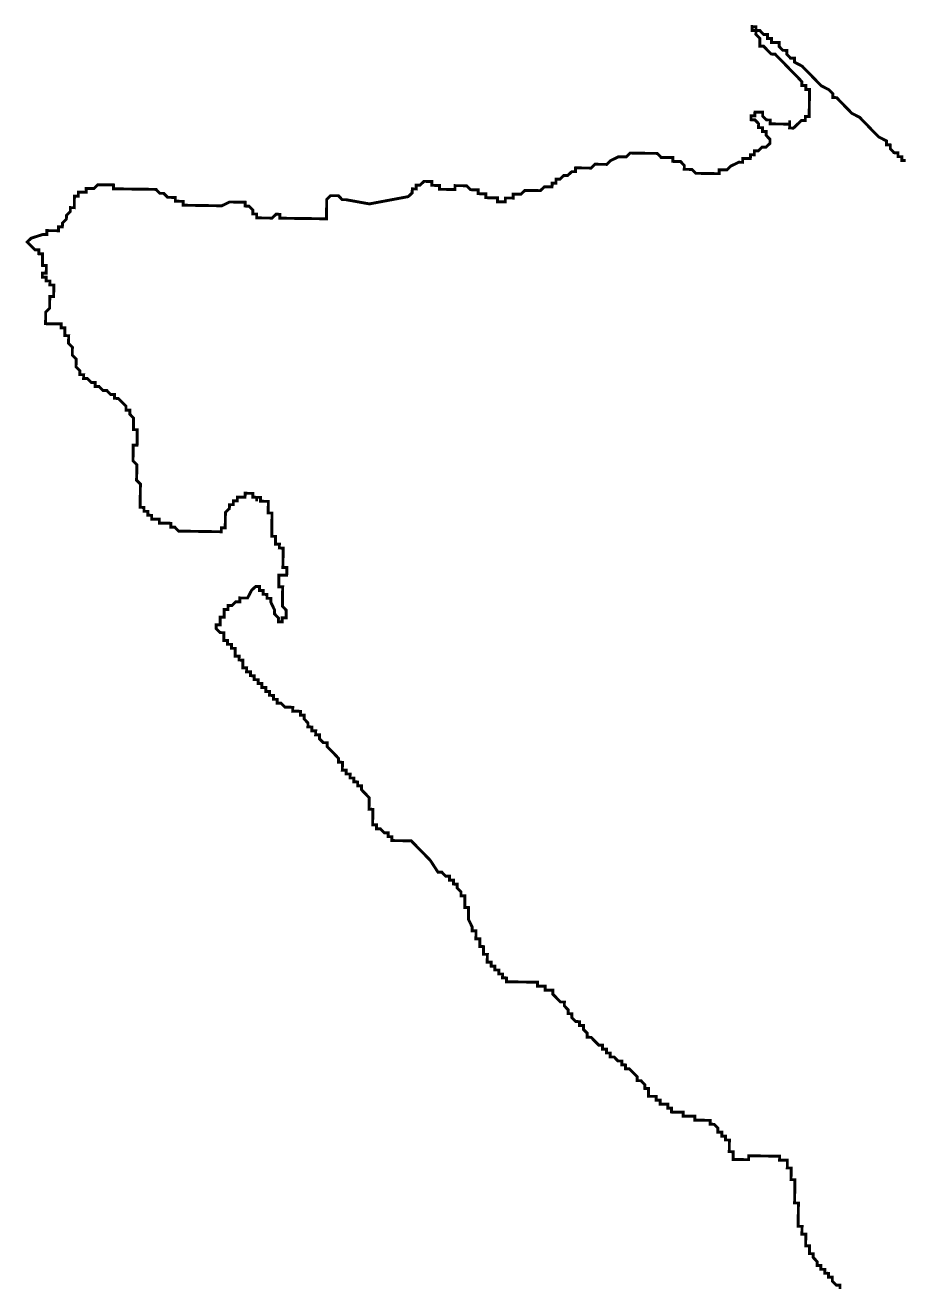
# Model space of a CAD drawing. Header units: metres. Extents: x 257673 to 289848, y 2129691 to 2228029.
# Drawn here: x 270130 to 271031, y 2165404 to 2166698 of the extents above; entities that cross this region are included whole.
import ezdxf

# ---------------------------------------------------------------- set-up
doc = ezdxf.new("R2010")
doc.units = ezdxf.units.M
doc.header["$MEASUREMENT"] = 0
doc.layers.add('HAZARDS LINE', color=1, linetype='Continuous')

msp = doc.modelspace()

# ---------------------------------------------------------------- linework, layer by layer
at = {"layer": 'HAZARDS LINE', "lineweight": 18}
msp.add_lwpolyline([(270966.6, 2165398.9, 2.98, 2.98, 0), (270966.6, 2165402.9, 2.98, 2.98, 0), (270962.6, 2165402.9, 2.98, 2.98, 0), (270958.7, 2165407, 2.98, 2.98, 0), (270958.7, 2165411, 2.98, 2.98, 0), (270954.8, 2165411, 2.98, 2.98, 0), (270954.8, 2165415, 2.98, 2.98, 0), (270950.8, 2165415.1, 2.98, 2.98, 0), (270950.9, 2165419, 2.98, 2.98, 0), (270946.9, 2165419.1, 2.98, 2.98, 0), (270946.9, 2165423.1, 2.98, 2.98, 0), (270943, 2165423.1, 2.98, 2.98, 0), (270943, 2165427.1, 2.98, 2.98, 0), (270939.1, 2165431.2, 2.98, 2.98, 0), (270939.1, 2165435.2, 2.98, 2.98, 0), (270935.1, 2165435.2, 2.98, 2.98, 0), (270935.2, 2165439.2, 2.98, 2.98, 0), (270935.3, 2165443.2, 2.98, 2.98, 0), (270931.3, 2165443.2, 2.98, 2.98, 0), (270931.3, 2165447.2, 2.98, 2.98, 0), (270931.4, 2165451.2, 2.98, 2.98, 0), (270931.4, 2165455.2, 2.98, 2.98, 0), (270927.4, 2165455.3, 2.98, 2.98, 0), (270927.5, 2165459.2, 2.98, 2.98, 0), (270927.6, 2165463.2, 2.98, 2.98, 0), (270923.6, 2165463.3, 2.98, 2.98, 0), (270923.6, 2165467.3, 2.98, 2.98, 0), (270923.7, 2165471.3, 2.98, 2.98, 0), (270923.7, 2165475.2, 2.98, 2.98, 0), (270923.8, 2165479.2, 2.98, 2.98, 0), (270923.8, 2165483.2, 2.98, 2.98, 0), (270923.9, 2165487.2, 2.98, 2.98, 0), (270919.9, 2165487.3, 2.98, 2.98, 0), (270920, 2165491.2, 2.98, 2.98, 0), (270920, 2165495.2, 2.98, 2.98, 0), (270920.1, 2165499.2, 2.98, 2.98, 0), (270920.1, 2165503.2, 2.98, 2.98, 0), (270920.2, 2165507.2, 2.98, 2.98, 0), (270920.2, 2165511.2, 2.98, 2.98, 0), (270916.2, 2165511.2, 2.98, 2.98, 0), (270916.3, 2165515.2, 2.98, 2.98, 0), (270916.3, 2165519.2, 2.98, 2.98, 0), (270916.4, 2165523.2, 2.98, 2.98, 0), (270912.4, 2165523.2, 2.98, 2.98, 0), (270912.5, 2165527.2, 2.98, 2.98, 0), (270912.5, 2165531.2, 2.98, 2.98, 0), (270908.5, 2165531.3, 2.98, 2.98, 0), (270904.5, 2165531.3, 2.98, 2.98, 0), (270904.6, 2165535.3, 2.98, 2.98, 0), (270900.6, 2165535.4, 2.98, 2.98, 0), (270896.6, 2165535.4, 2.98, 2.98, 0), (270892.6, 2165535.5, 2.98, 2.98, 0), (270888.7, 2165535.5, 2.98, 2.98, 0), (270884.7, 2165535.6, 2.98, 2.98, 0), (270880.7, 2165535.6, 2.98, 2.98, 0), (270876.7, 2165535.7, 2.98, 2.98, 0), (270872.7, 2165535.7, 2.98, 2.98, 0), (270872.7, 2165531.8, 2.98, 2.98, 0), (270868.7, 2165531.8, 2.98, 2.98, 0), (270864.7, 2165531.9, 2.98, 2.98, 0), (270860.7, 2165531.9, 2.98, 2.98, 0), (270856.7, 2165532, 2.98, 2.98, 0), (270856.8, 2165536, 2.98, 2.98, 0), (270856.8, 2165539.9, 2.98, 2.98, 0), (270852.8, 2165540, 2.98, 2.98, 0), (270852.9, 2165544, 2.98, 2.98, 0), (270852.9, 2165548, 2.98, 2.98, 0), (270853, 2165552, 2.98, 2.98, 0), (270849, 2165552, 2.98, 2.98, 0), (270849.1, 2165556, 2.98, 2.98, 0), (270845.1, 2165556, 2.98, 2.98, 0), (270845.1, 2165560, 2.98, 2.98, 0), (270841.1, 2165560.1, 2.98, 2.98, 0), (270841.2, 2165564.1, 2.98, 2.98, 0), (270837.3, 2165568.1, 2.98, 2.98, 0), (270833.3, 2165568.2, 2.98, 2.98, 0), (270833.3, 2165572.2, 2.98, 2.98, 0), (270829.3, 2165572.2, 2.98, 2.98, 0), (270825.4, 2165572.3, 2.98, 2.98, 0), (270821.4, 2165572.3, 2.98, 2.98, 0), (270817.4, 2165572.4, 2.98, 2.98, 0), (270817.4, 2165576.4, 2.98, 2.98, 0), (270813.5, 2165576.4, 2.98, 2.98, 0), (270809.5, 2165576.5, 2.98, 2.98, 0), (270805.5, 2165576.5, 2.98, 2.98, 0), (270805.5, 2165580.5, 2.98, 2.98, 0), (270801.5, 2165580.6, 2.98, 2.98, 0), (270797.6, 2165580.6, 2.98, 2.98, 0), (270793.6, 2165580.7, 2.98, 2.98, 0), (270793.6, 2165584.7, 2.98, 2.98, 0), (270789.6, 2165584.7, 2.98, 2.98, 0), (270789.7, 2165588.7, 2.98, 2.98, 0), (270785.7, 2165588.7, 2.98, 2.98, 0), (270781.7, 2165588.8, 2.98, 2.98, 0), (270781.8, 2165592.8, 2.98, 2.98, 0), (270777.8, 2165592.8, 2.98, 2.98, 0), (270777.8, 2165596.8, 2.98, 2.98, 0), (270773.9, 2165596.9, 2.98, 2.98, 0), (270769.9, 2165596.9, 2.98, 2.98, 0), (270769.9, 2165600.9, 2.98, 2.98, 0), (270770, 2165604.9, 2.98, 2.98, 0), (270766, 2165605, 2.98, 2.98, 0), (270766, 2165608.9, 2.98, 2.98, 0), (270762.1, 2165613, 2.98, 2.98, 0), (270758.1, 2165613, 2.98, 2.98, 0), (270758.2, 2165617, 2.98, 2.98, 0), (270754.3, 2165621.1, 2.98, 2.98, 0), (270750.3, 2165625.1, 2.98, 2.98, 0), (270746.3, 2165625.2, 2.98, 2.98, 0), (270746.4, 2165629.1, 2.98, 2.98, 0), (270742.4, 2165629.2, 2.98, 2.98, 0), (270742.5, 2165633.2, 2.98, 2.98, 0), (270738.5, 2165633.2, 2.98, 2.98, 0), (270734.5, 2165637.3, 2.98, 2.98, 0), (270730.5, 2165637.3, 2.98, 2.98, 0), (270730.6, 2165641.3, 2.98, 2.98, 0), (270726.6, 2165641.4, 2.98, 2.98, 0), (270726.7, 2165645.4, 2.98, 2.98, 0), (270722.7, 2165645.4, 2.98, 2.98, 0), (270722.7, 2165649.4, 2.98, 2.98, 0), (270718.8, 2165649.5, 2.98, 2.98, 0), (270714.8, 2165653.5, 2.98, 2.98, 0), (270710.9, 2165657.5, 2.98, 2.98, 0), (270706.9, 2165657.6, 2.98, 2.98, 0), (270707, 2165661.6, 2.98, 2.98, 0), (270703, 2165665.6, 2.98, 2.98, 0), (270703.1, 2165669.6, 2.98, 2.98, 0), (270699.1, 2165669.7, 2.98, 2.98, 0), (270699.1, 2165673.6, 2.98, 2.98, 0), (270695.2, 2165673.7, 2.98, 2.98, 0), (270691.2, 2165677.7, 2.98, 2.98, 0), (270691.3, 2165681.7, 2.98, 2.98, 0), (270687.3, 2165681.8, 2.98, 2.98, 0), (270687.3, 2165685.8, 2.98, 2.98, 0), (270683.4, 2165689.8, 2.98, 2.98, 0), (270683.5, 2165693.8, 2.98, 2.98, 0), (270679.5, 2165693.8, 2.98, 2.98, 0), (270671.6, 2165701.9, 2.98, 2.98, 0), (270671.7, 2165705.9, 2.98, 2.98, 0), (270667.7, 2165706, 2.98, 2.98, 0), (270663.7, 2165706, 2.98, 2.98, 0), (270663.7, 2165710, 2.98, 2.98, 0), (270659.8, 2165710.1, 2.98, 2.98, 0), (270655.8, 2165710.1, 2.98, 2.98, 0), (270655.8, 2165714.1, 2.98, 2.98, 0), (270651.8, 2165714.2, 2.98, 2.98, 0), (270647.9, 2165714.2, 2.98, 2.98, 0), (270643.9, 2165714.3, 2.98, 2.98, 0), (270639.9, 2165714.3, 2.98, 2.98, 0), (270635.9, 2165714.4, 2.98, 2.98, 0), (270631.9, 2165714.4, 2.98, 2.98, 0), (270627.9, 2165714.5, 2.98, 2.98, 0), (270623.9, 2165714.5, 2.98, 2.98, 0), (270624, 2165718.5, 2.98, 2.98, 0), (270620, 2165718.6, 2.98, 2.98, 0), (270620.1, 2165722.6, 2.98, 2.98, 0), (270616.1, 2165722.6, 2.98, 2.98, 0), (270616.1, 2165726.6, 2.98, 2.98, 0), (270612.1, 2165726.7, 2.98, 2.98, 0), (270612.2, 2165730.6, 2.98, 2.98, 0), (270608.2, 2165730.7, 2.98, 2.98, 0), (270608.3, 2165734.7, 2.98, 2.98, 0), (270604.3, 2165734.7, 2.98, 2.98, 0), (270604.3, 2165738.7, 2.98, 2.98, 0), (270604.4, 2165742.7, 2.98, 2.98, 0), (270600.4, 2165742.8, 2.98, 2.98, 0), (270600.5, 2165746.7, 2.98, 2.98, 0), (270600.5, 2165750.7, 2.98, 2.98, 0), (270596.5, 2165750.8, 2.98, 2.98, 0), (270596.6, 2165754.8, 2.98, 2.98, 0), (270596.6, 2165758.8, 2.98, 2.98, 0), (270592.6, 2165758.8, 2.98, 2.98, 0), (270592.7, 2165762.8, 2.98, 2.98, 0), (270592.7, 2165766.8, 2.98, 2.98, 0), (270588.8, 2165766.8, 2.98, 2.98, 0), (270588.8, 2165770.8, 2.98, 2.98, 0), (270584.9, 2165778.9, 2.98, 2.98, 0), (270585, 2165782.8, 2.98, 2.98, 0), (270585, 2165786.8, 2.98, 2.98, 0), (270585.1, 2165790.8, 2.98, 2.98, 0), (270581.1, 2165790.9, 2.98, 2.98, 0), (270581.2, 2165794.9, 2.98, 2.98, 0), (270581.2, 2165798.8, 2.98, 2.98, 0), (270581.3, 2165802.8, 2.98, 2.98, 0), (270577.3, 2165802.9, 2.98, 2.98, 0), (270577.3, 2165806.9, 2.98, 2.98, 0), (270573.4, 2165810.9, 2.98, 2.98, 0), (270573.5, 2165814.9, 2.98, 2.98, 0), (270569.5, 2165815, 2.98, 2.98, 0), (270569.5, 2165818.9, 2.98, 2.98, 0), (270565.5, 2165819, 2.98, 2.98, 0), (270565.6, 2165823, 2.98, 2.98, 0), (270561.6, 2165823, 2.98, 2.98, 0), (270557.7, 2165827.1, 2.98, 2.98, 0), (270553.7, 2165827.1, 2.98, 2.98, 0), (270545.9, 2165839.2, 2.98, 2.98, 0), (270526.2, 2165859.4, 2.98, 2.98, 0), (270522.2, 2165859.5, 2.98, 2.98, 0), (270518.2, 2165859.5, 2.98, 2.98, 0), (270514.3, 2165859.6, 2.98, 2.98, 0), (270510.3, 2165859.6, 2.98, 2.98, 0), (270506.3, 2165859.7, 2.98, 2.98, 0), (270506.3, 2165863.7, 2.98, 2.98, 0), (270502.4, 2165863.7, 2.98, 2.98, 0), (270502.4, 2165867.7, 2.98, 2.98, 0), (270498.4, 2165867.7, 2.98, 2.98, 0), (270494.5, 2165871.8, 2.98, 2.98, 0), (270490.5, 2165871.8, 2.98, 2.98, 0), (270490.6, 2165875.8, 2.98, 2.98, 0), (270486.6, 2165875.9, 2.98, 2.98, 0), (270486.6, 2165879.9, 2.98, 2.98, 0), (270486.7, 2165883.9, 2.98, 2.98, 0), (270486.7, 2165887.8, 2.98, 2.98, 0), (270486.8, 2165891.8, 2.98, 2.98, 0), (270482.8, 2165891.9, 2.98, 2.98, 0), (270482.9, 2165895.9, 2.98, 2.98, 0), (270482.9, 2165899.9, 2.98, 2.98, 0), (270483, 2165903.8, 2.98, 2.98, 0), (270479, 2165907.9, 2.98, 2.98, 0), (270475.1, 2165911.9, 2.98, 2.98, 0), (270475.1, 2165915.9, 2.98, 2.98, 0), (270471.2, 2165916, 2.98, 2.98, 0), (270471.2, 2165919.9, 2.98, 2.98, 0), (270467.2, 2165920, 2.98, 2.98, 0), (270467.3, 2165924, 2.98, 2.98, 0), (270463.3, 2165924, 2.98, 2.98, 0), (270463.4, 2165928, 2.98, 2.98, 0), (270459.4, 2165928.1, 2.98, 2.98, 0), (270459.4, 2165932.1, 2.98, 2.98, 0), (270455.4, 2165932.1, 2.98, 2.98, 0), (270455.5, 2165936.1, 2.98, 2.98, 0), (270455.5, 2165940.1, 2.98, 2.98, 0), (270451.6, 2165940.2, 2.98, 2.98, 0), (270451.6, 2165944.1, 2.98, 2.98, 0), (270447.7, 2165948.2, 2.98, 2.98, 0), (270443.7, 2165952.2, 2.98, 2.98, 0), (270439.8, 2165956.3, 2.98, 2.98, 0), (270439.9, 2165960.2, 2.98, 2.98, 0), (270435.9, 2165960.3, 2.98, 2.98, 0), (270431.9, 2165964.3, 2.98, 2.98, 0), (270432, 2165968.3, 2.98, 2.98, 0), (270428, 2165968.4, 2.98, 2.98, 0), (270428.1, 2165972.4, 2.98, 2.98, 0), (270424.1, 2165972.4, 2.98, 2.98, 0), (270424.1, 2165976.4, 2.98, 2.98, 0), (270420.1, 2165976.5, 2.98, 2.98, 0), (270420.2, 2165980.4, 2.98, 2.98, 0), (270416.3, 2165984.5, 2.98, 2.98, 0), (270416.3, 2165988.5, 2.98, 2.98, 0), (270412.3, 2165988.5, 2.98, 2.98, 0), (270412.4, 2165992.5, 2.98, 2.98, 0), (270408.4, 2165992.6, 2.98, 2.98, 0), (270404.4, 2165992.6, 2.98, 2.98, 0), (270404.5, 2165996.6, 2.98, 2.98, 0), (270400.5, 2165996.7, 2.98, 2.98, 0), (270396.5, 2165996.7, 2.98, 2.98, 0), (270392.6, 2166000.8, 2.98, 2.98, 0), (270388.6, 2166000.8, 2.98, 2.98, 0), (270388.6, 2166004.8, 2.98, 2.98, 0), (270384.6, 2166004.9, 2.98, 2.98, 0), (270384.7, 2166008.8, 2.98, 2.98, 0), (270380.7, 2166008.9, 2.98, 2.98, 0), (270380.8, 2166012.9, 2.98, 2.98, 0), (270376.8, 2166012.9, 2.98, 2.98, 0), (270376.8, 2166016.9, 2.98, 2.98, 0), (270372.8, 2166017, 2.98, 2.98, 0), (270372.9, 2166021, 2.98, 2.98, 0), (270368.9, 2166021, 2.98, 2.98, 0), (270369, 2166025, 2.98, 2.98, 0), (270365, 2166025.1, 2.98, 2.98, 0), (270365, 2166029, 2.98, 2.98, 0), (270361.1, 2166029.1, 2.98, 2.98, 0), (270361.1, 2166033.1, 2.98, 2.98, 0), (270357.1, 2166033.1, 2.98, 2.98, 0), (270357.2, 2166037.1, 2.98, 2.98, 0), (270353.2, 2166037.2, 2.98, 2.98, 0), (270353.2, 2166041.2, 2.98, 2.98, 0), (270353.3, 2166045.1, 2.98, 2.98, 0), (270349.3, 2166045.2, 2.98, 2.98, 0), (270349.4, 2166049.2, 2.98, 2.98, 0), (270345.4, 2166049.2, 2.98, 2.98, 0), (270345.4, 2166053.2, 2.98, 2.98, 0), (270345.5, 2166057.2, 2.98, 2.98, 0), (270341.5, 2166057.3, 2.98, 2.98, 0), (270341.5, 2166061.3, 2.98, 2.98, 0), (270337.6, 2166061.3, 2.98, 2.98, 0), (270337.6, 2166065.3, 2.98, 2.98, 0), (270333.6, 2166065.3, 2.98, 2.98, 0), (270333.7, 2166069.3, 2.98, 2.98, 0), (270333.7, 2166073.3, 2.98, 2.98, 0), (270329.8, 2166073.4, 2.98, 2.98, 0), (270325.8, 2166077.4, 2.98, 2.98, 0), (270325.9, 2166081.4, 2.98, 2.98, 0), (270329.9, 2166081.4, 2.98, 2.98, 0), (270329.9, 2166085.3, 2.98, 2.98, 0), (270330, 2166089.3, 2.98, 2.98, 0), (270334, 2166089.3, 2.98, 2.98, 0), (270334, 2166093.3, 2.98, 2.98, 0), (270334.1, 2166097.2, 2.98, 2.98, 0), (270338, 2166097.2, 2.98, 2.98, 0), (270338.1, 2166101.2, 2.98, 2.98, 0), (270342.1, 2166101.1, 2.98, 2.98, 0), (270346.1, 2166105.1, 2.98, 2.98, 0), (270350.1, 2166105, 2.98, 2.98, 0), (270350.2, 2166109, 2.98, 2.98, 0), (270354.2, 2166108.9, 2.98, 2.98, 0), (270358.1, 2166108.9, 2.98, 2.98, 0), (270362.2, 2166116.8, 2.98, 2.98, 0), (270366.3, 2166120.7, 2.98, 2.98, 0), (270370.3, 2166120.7, 2.98, 2.98, 0), (270370.2, 2166116.7, 2.98, 2.98, 0), (270374.2, 2166116.6, 2.98, 2.98, 0), (270374.1, 2166112.7, 2.98, 2.98, 0), (270378.1, 2166112.6, 2.98, 2.98, 0), (270378.1, 2166108.6, 2.98, 2.98, 0), (270382.1, 2166108.6, 2.98, 2.98, 0), (270382, 2166104.6, 2.98, 2.98, 0), (270385.9, 2166096.5, 2.98, 2.98, 0), (270385.8, 2166092.6, 2.98, 2.98, 0), (270389.8, 2166088.5, 2.98, 2.98, 0), (270389.7, 2166084.5, 2.98, 2.98, 0), (270393.7, 2166084.5, 2.98, 2.98, 0), (270393.7, 2166088.5, 2.98, 2.98, 0), (270397.7, 2166088.4, 2.98, 2.98, 0), (270397.8, 2166092.4, 2.98, 2.98, 0), (270397.8, 2166096.4, 2.98, 2.98, 0), (270393.9, 2166100.4, 2.98, 2.98, 0), (270394, 2166104.4, 2.98, 2.98, 0), (270394.1, 2166112.4, 2.98, 2.98, 0), (270394.1, 2166116.4, 2.98, 2.98, 0), (270394.2, 2166120.4, 2.98, 2.98, 0), (270390.2, 2166120.4, 2.98, 2.98, 0), (270390.2, 2166124.4, 2.98, 2.98, 0), (270390.3, 2166128.4, 2.98, 2.98, 0), (270390.3, 2166132.4, 2.98, 2.98, 0), (270394.3, 2166132.3, 2.98, 2.98, 0), (270398.3, 2166132.3, 2.98, 2.98, 0), (270398.4, 2166136.3, 2.98, 2.98, 0), (270398.4, 2166140.2, 2.98, 2.98, 0), (270394.4, 2166140.3, 2.98, 2.98, 0), (270394.5, 2166144.3, 2.98, 2.98, 0), (270394.5, 2166148.3, 2.98, 2.98, 0), (270394.6, 2166152.3, 2.98, 2.98, 0), (270394.7, 2166156.2, 2.98, 2.98, 0), (270394.7, 2166160.2, 2.98, 2.98, 0), (270390.7, 2166160.3, 2.98, 2.98, 0), (270390.8, 2166164.3, 2.98, 2.98, 0), (270386.8, 2166164.3, 2.98, 2.98, 0), (270386.8, 2166168.3, 2.98, 2.98, 0), (270386.9, 2166172.3, 2.98, 2.98, 0), (270382.9, 2166172.3, 2.98, 2.98, 0), (270383, 2166176.3, 2.98, 2.98, 0), (270383, 2166180.3, 2.98, 2.98, 0), (270383.1, 2166184.3, 2.98, 2.98, 0), (270383.1, 2166188.3, 2.98, 2.98, 0), (270383.2, 2166192.3, 2.98, 2.98, 0), (270383.2, 2166196.3, 2.98, 2.98, 0), (270379.2, 2166196.3, 2.98, 2.98, 0), (270379.3, 2166200.3, 2.98, 2.98, 0), (270379.4, 2166204.3, 2.98, 2.98, 0), (270379.4, 2166208.3, 2.98, 2.98, 0), (270375.4, 2166208.3, 2.98, 2.98, 0), (270371.4, 2166208.4, 2.98, 2.98, 0), (270371.5, 2166212.4, 2.98, 2.98, 0), (270367.5, 2166212.4, 2.98, 2.98, 0), (270367.4, 2166208.4, 2.98, 2.98, 0), (270367.5, 2166212.4, 2.98, 2.98, 0), (270363.5, 2166212.5, 2.98, 2.98, 0), (270363.6, 2166216.5, 2.98, 2.98, 0), (270359.6, 2166216.5, 2.98, 2.98, 0), (270355.6, 2166216.6, 2.98, 2.98, 0), (270355.5, 2166212.6, 2.98, 2.98, 0), (270351.6, 2166212.6, 2.98, 2.98, 0), (270347.6, 2166212.7, 2.98, 2.98, 0), (270347.5, 2166208.7, 2.98, 2.98, 0), (270343.5, 2166208.8, 2.98, 2.98, 0), (270343.5, 2166204.8, 2.98, 2.98, 0), (270339.5, 2166204.8, 2.98, 2.98, 0), (270339.4, 2166200.8, 2.98, 2.98, 0), (270335.4, 2166196.9, 2.98, 2.98, 0), (270335.3, 2166192.9, 2.98, 2.98, 0), (270335.3, 2166188.9, 2.98, 2.98, 0), (270335.2, 2166185, 2.98, 2.98, 0), (270335.2, 2166181, 2.98, 2.98, 0), (270331.2, 2166181, 2.98, 2.98, 0), (270331.1, 2166177, 2.98, 2.98, 0), (270327.2, 2166177.1, 2.98, 2.98, 0), (270323.2, 2166177.1, 2.98, 2.98, 0), (270319.2, 2166177.2, 2.98, 2.98, 0), (270315.2, 2166177.2, 2.98, 2.98, 0), (270311.2, 2166177.3, 2.98, 2.98, 0), (270307.2, 2166177.4, 2.98, 2.98, 0), (270303.2, 2166177.4, 2.98, 2.98, 0), (270299.3, 2166177.5, 2.98, 2.98, 0), (270295.3, 2166177.5, 2.98, 2.98, 0), (270291.3, 2166177.6, 2.98, 2.98, 0), (270287.3, 2166177.6, 2.98, 2.98, 0), (270283.4, 2166181.7, 2.98, 2.98, 0), (270279.4, 2166181.7, 2.98, 2.98, 0), (270279.4, 2166185.7, 2.98, 2.98, 0), (270275.4, 2166185.8, 2.98, 2.98, 0), (270271.5, 2166185.8, 2.98, 2.98, 0), (270267.5, 2166185.9, 2.98, 2.98, 0), (270267.5, 2166189.9, 2.98, 2.98, 0), (270263.5, 2166189.9, 2.98, 2.98, 0), (270259.6, 2166190, 2.98, 2.98, 0), (270259.6, 2166193.9, 2.98, 2.98, 0), (270255.6, 2166194, 2.98, 2.98, 0), (270255.7, 2166198, 2.98, 2.98, 0), (270251.7, 2166198, 2.98, 2.98, 0), (270251.7, 2166202, 2.98, 2.98, 0), (270247.8, 2166202.1, 2.98, 2.98, 0), (270247.8, 2166206.1, 2.98, 2.98, 0), (270247.9, 2166210.1, 2.98, 2.98, 0), (270247.9, 2166214, 2.98, 2.98, 0), (270248, 2166218, 2.98, 2.98, 0), (270248, 2166222, 2.98, 2.98, 0), (270248.1, 2166226, 2.98, 2.98, 0), (270244.1, 2166230, 2.98, 2.98, 0), (270244.2, 2166234, 2.98, 2.98, 0), (270244.3, 2166238, 2.98, 2.98, 0), (270244.3, 2166242, 2.98, 2.98, 0), (270244.4, 2166246, 2.98, 2.98, 0), (270240.4, 2166250, 2.98, 2.98, 0), (270240.5, 2166254, 2.98, 2.98, 0), (270240.5, 2166258, 2.98, 2.98, 0), (270240.6, 2166262, 2.98, 2.98, 0), (270240.6, 2166266, 2.98, 2.98, 0), (270244.6, 2166265.9, 2.98, 2.98, 0), (270244.7, 2166269.9, 2.98, 2.98, 0), (270244.7, 2166273.9, 2.98, 2.98, 0), (270244.8, 2166277.9, 2.98, 2.98, 0), (270244.8, 2166281.9, 2.98, 2.98, 0), (270240.9, 2166281.9, 2.98, 2.98, 0), (270240.9, 2166285.9, 2.98, 2.98, 0), (270241, 2166289.9, 2.98, 2.98, 0), (270241, 2166293.9, 2.98, 2.98, 0), (270237.1, 2166297.9, 2.98, 2.98, 0), (270237.1, 2166301.9, 2.98, 2.98, 0), (270233.2, 2166302, 2.98, 2.98, 0), (270233.2, 2166306, 2.98, 2.98, 0), (270229.3, 2166310, 2.98, 2.98, 0), (270225.3, 2166314, 2.98, 2.98, 0), (270221.4, 2166314.1, 2.98, 2.98, 0), (270221.4, 2166318.1, 2.98, 2.98, 0), (270217.4, 2166318.1, 2.98, 2.98, 0), (270213.5, 2166322.2, 2.98, 2.98, 0), (270209.5, 2166322.2, 2.98, 2.98, 0), (270205.6, 2166326.3, 2.98, 2.98, 0), (270201.6, 2166326.3, 2.98, 2.98, 0), (270201.6, 2166330.3, 2.98, 2.98, 0), (270197.7, 2166330.4, 2.98, 2.98, 0), (270193.7, 2166334.4, 2.98, 2.98, 0), (270189.7, 2166334.4, 2.98, 2.98, 0), (270189.8, 2166338.4, 2.98, 2.98, 0), (270185.8, 2166338.5, 2.98, 2.98, 0), (270185.9, 2166342.5, 2.98, 2.98, 0), (270181.9, 2166346.5, 2.98, 2.98, 0), (270182, 2166350.5, 2.98, 2.98, 0), (270182, 2166354.5, 2.98, 2.98, 0), (270178.1, 2166358.5, 2.98, 2.98, 0), (270178.2, 2166366.5, 2.98, 2.98, 0), (270174.3, 2166370.5, 2.98, 2.98, 0), (270174.3, 2166374.5, 2.98, 2.98, 0), (270174.4, 2166378.5, 2.98, 2.98, 0), (270170.4, 2166378.6, 2.98, 2.98, 0), (270170.4, 2166382.6, 2.98, 2.98, 0), (270170.5, 2166386.5, 2.98, 2.98, 0), (270166.5, 2166386.6, 2.98, 2.98, 0), (270166.6, 2166390.6, 2.98, 2.98, 0), (270162.6, 2166390.6, 2.98, 2.98, 0), (270158.6, 2166390.7, 2.98, 2.98, 0), (270154.6, 2166390.7, 2.98, 2.98, 0), (270150.6, 2166390.8, 2.98, 2.98, 0), (270150.7, 2166394.8, 2.98, 2.98, 0), (270150.7, 2166398.8, 2.98, 2.98, 0), (270150.8, 2166402.8, 2.98, 2.98, 0), (270154.8, 2166406.7, 2.98, 2.98, 0), (270154.9, 2166410.7, 2.98, 2.98, 0), (270154.9, 2166414.7, 2.98, 2.98, 0), (270155, 2166418.7, 2.98, 2.98, 0), (270159, 2166418.6, 2.98, 2.98, 0), (270159, 2166422.6, 2.98, 2.98, 0), (270159.1, 2166426.6, 2.98, 2.98, 0), (270159.1, 2166430.6, 2.98, 2.98, 0), (270155.1, 2166430.6, 2.98, 2.98, 0), (270155.2, 2166434.6, 2.98, 2.98, 0), (270151.2, 2166434.7, 2.98, 2.98, 0), (270151.3, 2166438.6, 2.98, 2.98, 0), (270147.3, 2166438.7, 2.98, 2.98, 0), (270147.3, 2166442.7, 2.98, 2.98, 0), (270151.3, 2166442.6, 2.98, 2.98, 0), (270151.4, 2166446.6, 2.98, 2.98, 0), (270151.4, 2166450.6, 2.98, 2.98, 0), (270147.4, 2166450.7, 2.98, 2.98, 0), (270147.5, 2166454.6, 2.98, 2.98, 0), (270147.5, 2166458.6, 2.98, 2.98, 0), (270147.6, 2166462.6, 2.98, 2.98, 0), (270143.6, 2166462.7, 2.98, 2.98, 0), (270143.7, 2166466.7, 2.98, 2.98, 0), (270139.7, 2166466.7, 2.98, 2.98, 0), (270135.8, 2166470.7, 2.98, 2.98, 0), (270131.8, 2166474.8, 2.98, 2.98, 0), (270135.9, 2166478.7, 2.98, 2.98, 0), (270147.9, 2166482.5, 2.98, 2.98, 0), (270151.9, 2166482.5, 2.98, 2.98, 0), (270151.9, 2166486.5, 2.98, 2.98, 0), (270155.9, 2166486.4, 2.98, 2.98, 0), (270159.9, 2166486.4, 2.98, 2.98, 0), (270163.9, 2166486.3, 2.98, 2.98, 0), (270163.9, 2166490.3, 2.98, 2.98, 0), (270167.9, 2166490.3, 2.98, 2.98, 0), (270168, 2166494.2, 2.98, 2.98, 0), (270172, 2166498.2, 2.98, 2.98, 0), (270172.1, 2166502.2, 2.98, 2.98, 0), (270176.1, 2166506.1, 2.98, 2.98, 0), (270176.1, 2166510.1, 2.98, 2.98, 0), (270180.1, 2166510, 2.98, 2.98, 0), (270180.2, 2166514, 2.98, 2.98, 0), (270180.2, 2166518, 2.98, 2.98, 0), (270180.3, 2166522, 2.98, 2.98, 0), (270184.3, 2166521.9, 2.98, 2.98, 0), (270184.3, 2166525.9, 2.98, 2.98, 0), (270188.3, 2166525.9, 2.98, 2.98, 0), (270192.3, 2166525.8, 2.98, 2.98, 0), (270192.4, 2166529.8, 2.98, 2.98, 0), (270196.3, 2166529.7, 2.98, 2.98, 0), (270200.3, 2166529.7, 2.98, 2.98, 0), (270204.4, 2166533.6, 2.98, 2.98, 0), (270208.4, 2166533.6, 2.98, 2.98, 0), (270212.3, 2166533.5, 2.98, 2.98, 0), (270216.3, 2166533.5, 2.98, 2.98, 0), (270220.3, 2166533.4, 2.98, 2.98, 0), (270220.3, 2166529.4, 2.98, 2.98, 0), (270224.3, 2166529.4, 2.98, 2.98, 0), (270228.2, 2166529.3, 2.98, 2.98, 0), (270252.2, 2166529, 2.98, 2.98, 0), (270264.1, 2166528.8, 2.98, 2.98, 0), (270268, 2166524.8, 2.98, 2.98, 0), (270272, 2166524.7, 2.98, 2.98, 0), (270276, 2166520.7, 2.98, 2.98, 0), (270279.9, 2166520.6, 2.98, 2.98, 0), (270283.9, 2166520.6, 2.98, 2.98, 0), (270283.9, 2166516.6, 2.98, 2.98, 0), (270287.9, 2166516.6, 2.98, 2.98, 0), (270291.9, 2166516.5, 2.98, 2.98, 0), (270291.8, 2166512.5, 2.98, 2.98, 0), (270295.8, 2166512.5, 2.98, 2.98, 0), (270299.8, 2166512.4, 2.98, 2.98, 0), (270303.8, 2166512.4, 2.98, 2.98, 0), (270307.7, 2166512.3, 2.98, 2.98, 0), (270315.7, 2166512.2, 2.98, 2.98, 0), (270319.7, 2166512.1, 2.98, 2.98, 0), (270323.7, 2166512.1, 2.98, 2.98, 0), (270327.7, 2166512, 2.98, 2.98, 0), (270331.7, 2166512, 2.98, 2.98, 0), (270339.7, 2166515.9, 2.98, 2.98, 0), (270343.7, 2166515.8, 2.98, 2.98, 0), (270347.7, 2166515.7, 2.98, 2.98, 0), (270351.6, 2166515.7, 2.98, 2.98, 0), (270355.6, 2166515.6, 2.98, 2.98, 0), (270355.6, 2166511.7, 2.98, 2.98, 0), (270359.6, 2166511.6, 2.98, 2.98, 0), (270363.5, 2166507.6, 2.98, 2.98, 0), (270363.4, 2166503.6, 2.98, 2.98, 0), (270367.4, 2166503.5, 2.98, 2.98, 0), (270367.4, 2166499.5, 2.98, 2.98, 0), (270371.4, 2166499.5, 2.98, 2.98, 0), (270375.3, 2166499.4, 2.98, 2.98, 0), (270379.3, 2166499.4, 2.98, 2.98, 0), (270383.3, 2166499.3, 2.98, 2.98, 0), (270387.4, 2166503.3, 2.98, 2.98, 0), (270391.3, 2166503.2, 2.98, 2.98, 0), (270391.3, 2166499.2, 2.98, 2.98, 0), (270395.3, 2166499.2, 2.98, 2.98, 0), (270399.3, 2166499.1, 2.98, 2.98, 0), (270403.3, 2166499.1, 2.98, 2.98, 0), (270407.2, 2166499, 2.98, 2.98, 0), (270411.2, 2166498.9, 2.98, 2.98, 0), (270415.2, 2166498.9, 2.98, 2.98, 0), (270419.2, 2166498.8, 2.98, 2.98, 0), (270423.2, 2166498.8, 2.98, 2.98, 0), (270427.2, 2166498.7, 2.98, 2.98, 0), (270431.2, 2166498.7, 2.98, 2.98, 0), (270435.1, 2166498.6, 2.98, 2.98, 0), (270439.1, 2166498.6, 2.98, 2.98, 0), (270439.2, 2166502.6, 2.98, 2.98, 0), (270439.2, 2166506.5, 2.98, 2.98, 0), (270439.3, 2166510.5, 2.98, 2.98, 0), (270439.3, 2166514.5, 2.98, 2.98, 0), (270439.4, 2166518.5, 2.98, 2.98, 0), (270443.4, 2166522.4, 2.98, 2.98, 0), (270447.4, 2166522.4, 2.98, 2.98, 0), (270451.4, 2166522.3, 2.98, 2.98, 0), (270455.3, 2166518.3, 2.98, 2.98, 0), (270459.3, 2166518.2, 2.98, 2.98, 0), (270483.2, 2166513.9, 2.98, 2.98, 0), (270523.2, 2166521.4, 2.98, 2.98, 0), (270527.2, 2166525.3, 2.98, 2.98, 0), (270527.3, 2166529.3, 2.98, 2.98, 0), (270531.2, 2166529.2, 2.98, 2.98, 0), (270531.3, 2166533.2, 2.98, 2.98, 0), (270535.3, 2166533.2, 2.98, 2.98, 0), (270539.3, 2166537.1, 2.98, 2.98, 0), (270543.3, 2166537, 2.98, 2.98, 0), (270547.3, 2166537, 2.98, 2.98, 0), (270547.2, 2166533, 2.98, 2.98, 0), (270551.2, 2166532.9, 2.98, 2.98, 0), (270555.2, 2166532.9, 2.98, 2.98, 0), (270555.2, 2166528.9, 2.98, 2.98, 0), (270559.1, 2166528.9, 2.98, 2.98, 0), (270563.1, 2166528.8, 2.98, 2.98, 0), (270567.1, 2166528.7, 2.98, 2.98, 0), (270571.1, 2166528.7, 2.98, 2.98, 0), (270571.2, 2166532.7, 2.98, 2.98, 0), (270575.1, 2166532.6, 2.98, 2.98, 0), (270579.1, 2166532.6, 2.98, 2.98, 0), (270583.1, 2166532.5, 2.98, 2.98, 0), (270587, 2166528.5, 2.98, 2.98, 0), (270591, 2166528.4, 2.98, 2.98, 0), (270595, 2166528.4, 2.98, 2.98, 0), (270595, 2166524.4, 2.98, 2.98, 0), (270598.9, 2166524.3, 2.98, 2.98, 0), (270602.9, 2166524.3, 2.98, 2.98, 0), (270602.9, 2166520.3, 2.98, 2.98, 0), (270606.9, 2166520.2, 2.98, 2.98, 0), (270610.9, 2166520.2, 2.98, 2.98, 0), (270614.8, 2166520.1, 2.98, 2.98, 0), (270614.8, 2166516.1, 2.98, 2.98, 0), (270618.8, 2166516.1, 2.98, 2.98, 0), (270622.8, 2166516, 2.98, 2.98, 0), (270622.8, 2166520, 2.98, 2.98, 0), (270626.8, 2166520, 2.98, 2.98, 0), (270630.8, 2166519.9, 2.98, 2.98, 0), (270630.8, 2166523.9, 2.98, 2.98, 0), (270634.8, 2166523.9, 2.98, 2.98, 0), (270638.8, 2166523.8, 2.98, 2.98, 0), (270642.9, 2166527.7, 2.98, 2.98, 0), (270646.8, 2166527.7, 2.98, 2.98, 0), (270650.8, 2166527.6, 2.98, 2.98, 0), (270654.8, 2166527.6, 2.98, 2.98, 0), (270658.8, 2166527.5, 2.98, 2.98, 0), (270662.8, 2166531.4, 2.98, 2.98, 0), (270666.8, 2166531.4, 2.98, 2.98, 0), (270670.8, 2166531.3, 2.98, 2.98, 0), (270670.9, 2166535.3, 2.98, 2.98, 0), (270674.8, 2166535.3, 2.98, 2.98, 0), (270674.9, 2166539.3, 2.98, 2.98, 0), (270678.9, 2166539.2, 2.98, 2.98, 0), (270682.9, 2166543.1, 2.98, 2.98, 0), (270686.9, 2166543.1, 2.98, 2.98, 0), (270691, 2166547, 2.98, 2.98, 0), (270694.9, 2166547, 2.98, 2.98, 0), (270695, 2166551, 2.98, 2.98, 0), (270699, 2166550.9, 2.98, 2.98, 0), (270703, 2166550.8, 2.98, 2.98, 0), (270707, 2166550.8, 2.98, 2.98, 0), (270710.9, 2166550.7, 2.98, 2.98, 0), (270715, 2166554.7, 2.98, 2.98, 0), (270719, 2166554.6, 2.98, 2.98, 0), (270722.9, 2166554.6, 2.98, 2.98, 0), (270726.9, 2166554.5, 2.98, 2.98, 0), (270731, 2166558.4, 2.98, 2.98, 0), (270739, 2166562.3, 2.98, 2.98, 0), (270743, 2166562.3, 2.98, 2.98, 0), (270747, 2166562.2, 2.98, 2.98, 0), (270751, 2166566.2, 2.98, 2.98, 0), (270755, 2166566.1, 2.98, 2.98, 0), (270759, 2166566, 2.98, 2.98, 0), (270763, 2166566, 2.98, 2.98, 0), (270767, 2166565.9, 2.98, 2.98, 0), (270770.9, 2166565.9, 2.98, 2.98, 0), (270778.9, 2166565.8, 2.98, 2.98, 0), (270782.8, 2166561.7, 2.98, 2.98, 0), (270786.8, 2166561.7, 2.98, 2.98, 0), (270790.8, 2166561.6, 2.98, 2.98, 0), (270794.8, 2166561.6, 2.98, 2.98, 0), (270794.8, 2166557.6, 2.98, 2.98, 0), (270798.7, 2166557.5, 2.98, 2.98, 0), (270802.7, 2166557.5, 2.98, 2.98, 0), (270806.7, 2166553.4, 2.98, 2.98, 0), (270806.6, 2166549.5, 2.98, 2.98, 0), (270810.6, 2166549.4, 2.98, 2.98, 0), (270814.6, 2166549.3, 2.98, 2.98, 0), (270818.5, 2166545.3, 2.98, 2.98, 0), (270822.5, 2166545.3, 2.98, 2.98, 0), (270826.5, 2166545.2, 2.98, 2.98, 0), (270830.5, 2166545.1, 2.98, 2.98, 0), (270834.5, 2166545.1, 2.98, 2.98, 0), (270838.4, 2166545, 2.98, 2.98, 0), (270842.4, 2166545, 2.98, 2.98, 0), (270842.5, 2166549, 2.98, 2.98, 0), (270846.5, 2166548.9, 2.98, 2.98, 0), (270850.5, 2166548.9, 2.98, 2.98, 0), (270854.5, 2166552.8, 2.98, 2.98, 0), (270862.5, 2166556.7, 2.98, 2.98, 0), (270866.5, 2166556.6, 2.98, 2.98, 0), (270866.6, 2166560.6, 2.98, 2.98, 0), (270870.5, 2166560.6, 2.98, 2.98, 0), (270874.5, 2166560.5, 2.98, 2.98, 0), (270874.6, 2166564.5, 2.98, 2.98, 0), (270878.6, 2166564.4, 2.98, 2.98, 0), (270878.6, 2166568.4, 2.98, 2.98, 0), (270882.6, 2166568.4, 2.98, 2.98, 0), (270886.6, 2166572.3, 2.98, 2.98, 0), (270890.6, 2166572.2, 2.98, 2.98, 0), (270894.7, 2166576.2, 2.98, 2.98, 0), (270894.7, 2166580.2, 2.98, 2.98, 0), (270890.8, 2166584.2, 2.98, 2.98, 0), (270890.8, 2166588.2, 2.98, 2.98, 0), (270886.9, 2166588.2, 2.98, 2.98, 0), (270886.9, 2166592.2, 2.98, 2.98, 0), (270882.9, 2166592.3, 2.98, 2.98, 0), (270883, 2166596.3, 2.98, 2.98, 0), (270879.1, 2166600.3, 2.98, 2.98, 0), (270875.1, 2166600.4, 2.98, 2.98, 0), (270875.1, 2166604.4, 2.98, 2.98, 0), (270879.1, 2166604.3, 2.98, 2.98, 0), (270879.2, 2166608.3, 2.98, 2.98, 0), (270883.1, 2166608.2, 2.98, 2.98, 0), (270887.1, 2166608.2, 2.98, 2.98, 0), (270887.1, 2166604.2, 2.98, 2.98, 0), (270891, 2166600.2, 2.98, 2.98, 0), (270895, 2166600.1, 2.98, 2.98, 0), (270894.9, 2166596.1, 2.98, 2.98, 0), (270898.9, 2166596.1, 2.98, 2.98, 0), (270902.9, 2166596, 2.98, 2.98, 0), (270906.9, 2166596, 2.98, 2.98, 0), (270910.9, 2166595.9, 2.98, 2.98, 0), (270914.9, 2166595.8, 2.98, 2.98, 0), (270914.9, 2166599.8, 2.98, 2.98, 0), (270914.9, 2166595.8, 2.98, 2.98, 0), (270914.8, 2166591.9, 2.98, 2.98, 0), (270918.8, 2166591.8, 2.98, 2.98, 0), (270922.8, 2166595.7, 2.98, 2.98, 0), (270926.9, 2166599.7, 2.98, 2.98, 0), (270930.9, 2166599.6, 2.98, 2.98, 0), (270930.9, 2166603.6, 2.98, 2.98, 0), (270934.9, 2166603.6, 2.98, 2.98, 0), (270935, 2166607.5, 2.98, 2.98, 0), (270935, 2166611.5, 2.98, 2.98, 0), (270935.1, 2166615.5, 2.98, 2.98, 0), (270935.1, 2166619.5, 2.98, 2.98, 0), (270935.2, 2166623.5, 2.98, 2.98, 0), (270935.2, 2166627.5, 2.98, 2.98, 0), (270935.3, 2166631.5, 2.98, 2.98, 0), (270931.3, 2166631.5, 2.98, 2.98, 0), (270931.4, 2166635.5, 2.98, 2.98, 0), (270927.4, 2166635.6, 2.98, 2.98, 0), (270927.4, 2166639.5, 2.98, 2.98, 0), (270923.5, 2166643.6, 2.98, 2.98, 0), (270919.6, 2166647.6, 2.98, 2.98, 0), (270915.6, 2166651.7, 2.98, 2.98, 0), (270911.7, 2166655.7, 2.98, 2.98, 0), (270907.8, 2166659.7, 2.98, 2.98, 0), (270903.8, 2166663.8, 2.98, 2.98, 0), (270899.9, 2166667.8, 2.98, 2.98, 0), (270895.9, 2166667.9, 2.98, 2.98, 0), (270892, 2166671.9, 2.98, 2.98, 0), (270888, 2166676, 2.98, 2.98, 0), (270884.1, 2166676, 2.98, 2.98, 0), (270884.1, 2166680, 2.98, 2.98, 0), (270884.2, 2166684, 2.98, 2.98, 0), (270880.2, 2166688, 2.98, 2.98, 0), (270880.3, 2166692, 2.98, 2.98, 0), (270876.3, 2166692.1, 2.98, 2.98, 0), (270876.4, 2166696.1, 2.98, 2.98, 0), (270880.3, 2166696, 2.98, 2.98, 0), (270880.3, 2166692, 2.98, 2.98, 0), (270884.3, 2166692, 2.98, 2.98, 0), (270888.2, 2166687.9, 2.98, 2.98, 0), (270892.2, 2166687.9, 2.98, 2.98, 0), (270892.1, 2166683.9, 2.98, 2.98, 0), (270896.1, 2166683.8, 2.98, 2.98, 0), (270896.1, 2166679.8, 2.98, 2.98, 0), (270900.1, 2166679.8, 2.98, 2.98, 0), (270904, 2166679.7, 2.98, 2.98, 0), (270904, 2166675.7, 2.98, 2.98, 0), (270907.9, 2166671.7, 2.98, 2.98, 0), (270911.9, 2166671.6, 2.98, 2.98, 0), (270911.9, 2166667.7, 2.98, 2.98, 0), (270915.8, 2166663.6, 2.98, 2.98, 0), (270919.8, 2166663.6, 2.98, 2.98, 0), (270919.7, 2166659.6, 2.98, 2.98, 0), (270927.6, 2166655.5, 2.98, 2.98, 0), (270931.6, 2166651.4, 2.98, 2.98, 0), (270935.5, 2166647.4, 2.98, 2.98, 0), (270939.4, 2166643.4, 2.98, 2.98, 0), (270943.4, 2166639.3, 2.98, 2.98, 0), (270947.3, 2166635.3, 2.98, 2.98, 0), (270955.2, 2166631.2, 2.98, 2.98, 0), (270959.2, 2166627.2, 2.98, 2.98, 0), (270959.1, 2166623.2, 2.98, 2.98, 0), (270963.1, 2166623.1, 2.98, 2.98, 0), (270967, 2166619.1, 2.98, 2.98, 0), (270970.9, 2166615, 2.98, 2.98, 0), (270974.9, 2166611, 2.98, 2.98, 0), (270978.8, 2166606.9, 2.98, 2.98, 0), (270986.7, 2166602.9, 2.98, 2.98, 0), (270990.7, 2166598.8, 2.98, 2.98, 0), (270998.5, 2166590.7, 2.98, 2.98, 0), (271006.4, 2166582.7, 2.98, 2.98, 0), (271014.3, 2166578.6, 2.98, 2.98, 0), (271014.3, 2166574.6, 2.98, 2.98, 0), (271018.2, 2166574.5, 2.98, 2.98, 0), (271018.2, 2166570.5, 2.98, 2.98, 0), (271022.1, 2166566.5, 2.98, 2.98, 0), (271026.1, 2166566.4, 2.98, 2.98, 0), (271026.1, 2166562.5, 2.98, 2.98, 0), (271030, 2166562.4, 2.98, 2.98, 0), (271030, 2166558.4, 2.98, 2.98, 0), (271034, 2166558.4, 2.98, 2.98, 0)], format="xyseb", dxfattribs=at)

doc.saveas('drawing.dxf')
